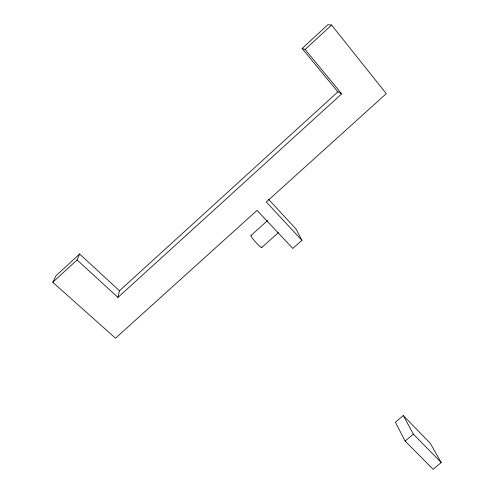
<?xml version="1.0" encoding="UTF-8"?>
<svg xmlns="http://www.w3.org/2000/svg" width="494" height="494" viewBox="0 0 494 494"><rect width="100%" height="100%" fill="white"/><g stroke="black" fill="none" stroke-linecap="round" stroke-linejoin="round"><path stroke-width="0.74" d="M117.936 297.437L119.474 290.775L337.877 91.859L341.7 93.86L117.936 297.437L77.064 259.918L79.614 253.984L119.474 290.775M268.433 199.199L296.116 229.099L301.908 240.343L292.812 248.451L257.041 210.382L115.51 338.205L52.796 282.315L55.915 275.868L79.614 253.984M337.877 91.859L302.1 48.517L327.893 24.7L331.573 25.04L386.289 93.65L266.309 202.015L301.908 240.343M52.796 282.315L77.064 259.918M302.1 48.517L305.107 49.462L331.573 25.04M250.927 235.545L267.625 220.515M261.727 247.525L278.381 232.606M403.271 415.553L395.398 422.222L405.099 441.056L433.096 469.3L441.204 462.538L430.138 443.137L403.271 415.553L413.342 434.109L441.204 462.538M405.099 441.056L413.342 434.109M305.107 49.462L341.7 93.86M261.709 247.006A8.071 0.957 47.9 0 1 256.114 242.665L254.194 240.492A8.071 0.957 47.9 0 1 251.113 235.496"/></g></svg>
